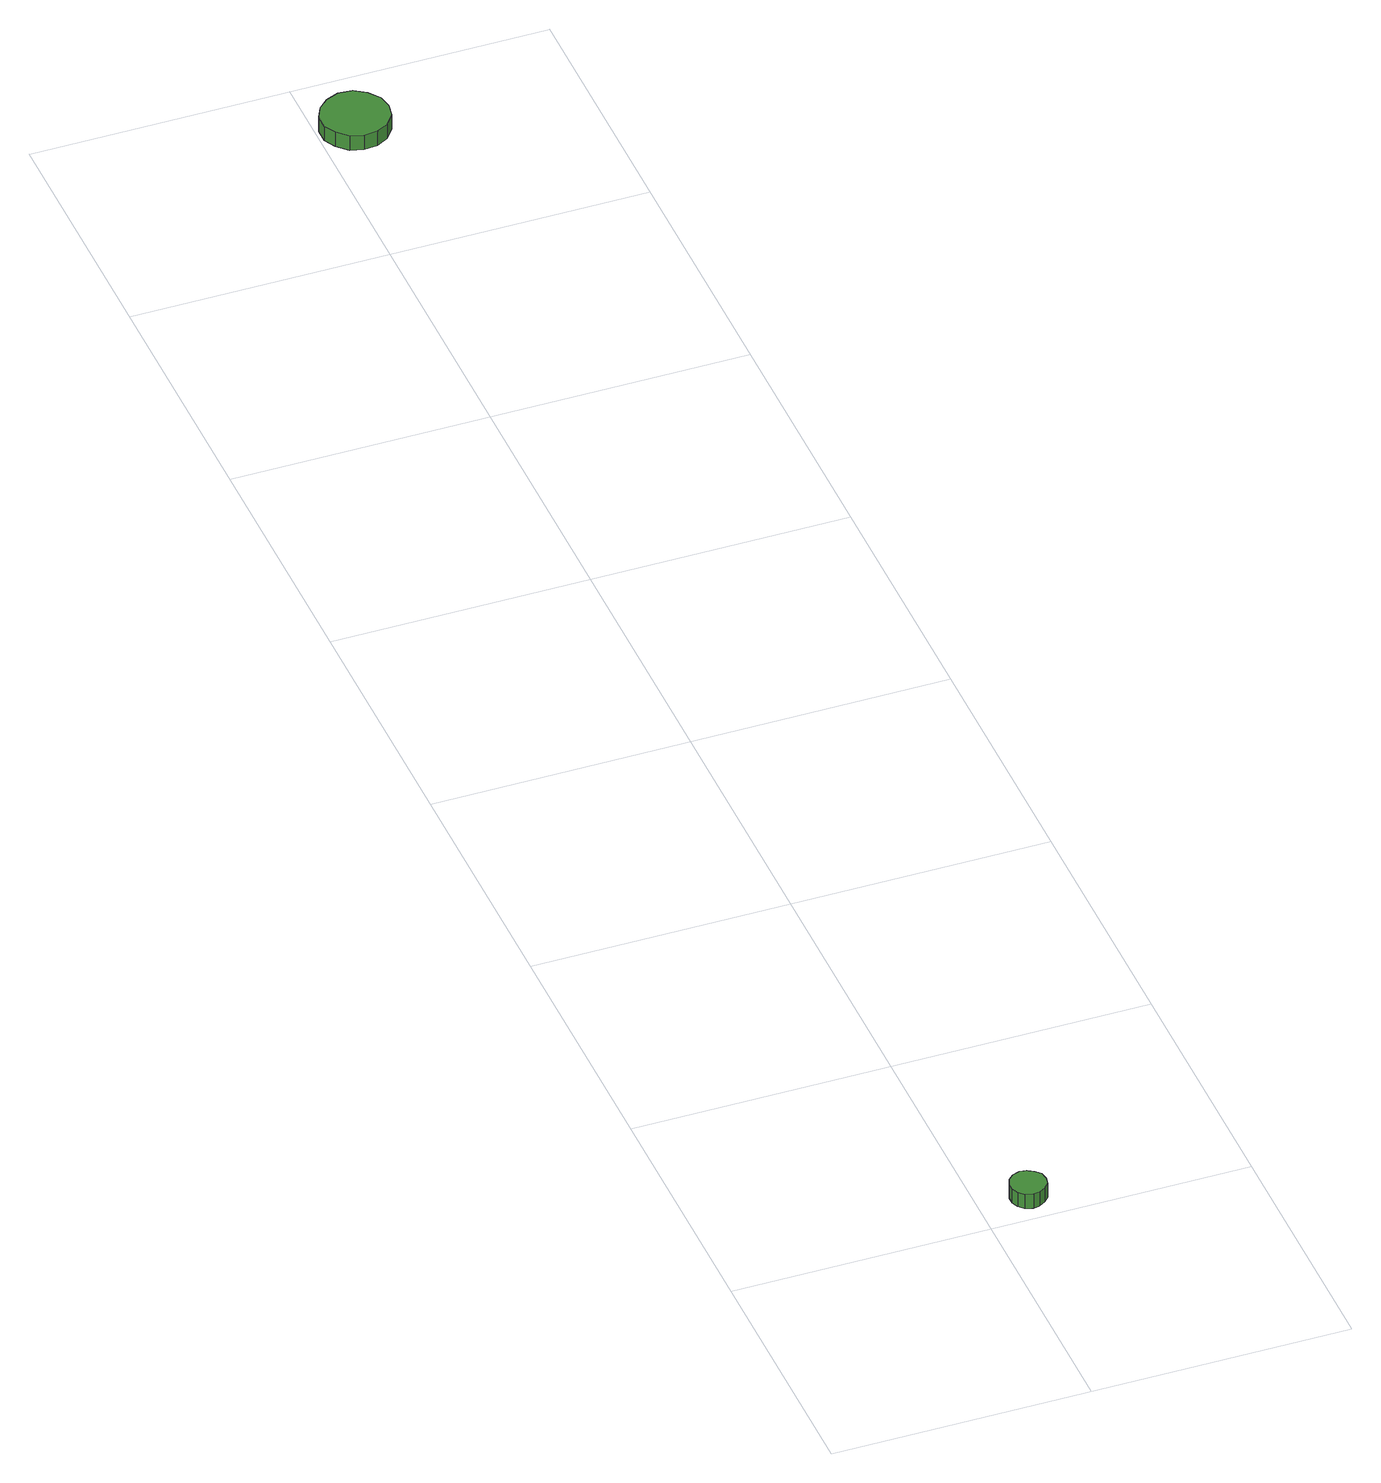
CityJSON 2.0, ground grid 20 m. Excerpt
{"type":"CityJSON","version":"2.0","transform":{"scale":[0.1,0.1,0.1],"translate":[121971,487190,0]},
"CityObjects":{
"tree1":{"type":"SolitaryVegetationObject","attributes":{"function":"something"},"geometry":[{"type":"MultiSurface","lod":"1","boundaries":[[[0,1,2,3,4,5,6,7,8,9,10,11,12,13,14]],[[15,16,17,18,19,20,21,22,23,24,25,26,27,28,29]],[[0,29,28,1]],[[1,28,27,2]],[[2,27,26,3]],[[3,26,25,4]],[[4,25,24,5]],[[5,24,23,6]],[[6,23,22,7]],[[7,22,21,8]],[[8,21,20,9]],[[9,20,19,10]],[[10,19,18,11]],[[11,18,17,12]],[[12,17,16,13]],[[13,16,15,14]],[[14,15,29,0]]]}]},
"tree2":{"type":"SolitaryVegetationObject","attributes":{"function":"something"},"geometry":[{"type":"MultiSurface","lod":"1","boundaries":[[[30,31,32,33,34,35,36,37,38,39,40,41,42,43,44]],[[45,46,47,48,49,50,51,52,53,54,55,56,57,58,59]],[[30,59,58,31]],[[31,58,57,32]],[[32,57,56,33]],[[33,56,55,34]],[[34,55,54,35]],[[35,54,53,36]],[[36,53,52,37]],[[37,52,51,38]],[[38,51,50,39]],[[39,50,49,40]],[[40,49,48,41]],[[41,48,47,42]],[[42,47,46,43]],[[43,46,45,44]],[[44,45,59,30]]]}]}
},
"vertices":[
[51,23,18],[50,29,18],[46,33,18],[41,36,18],[36,37,18],[30,35,18],[26,31,18],[24,26,18],[24,20,18],[26,15,18],[30,11,18],[36,9,18],[41,10,18],[46,13,18],[50,17,18],[50,17,5],[46,13,5],[41,10,5],[36,9,5],[30,11,5],[26,15,5],[24,20,5],[24,26,5],[26,31,5],[30,35,5],[36,37,5],[41,36,5],[46,33,5],[50,29,5],[51,23,5],
[55,1345,16],[53,1355,16],[46,1364,16],[37,1370,16],[26,1371,16],[16,1367,16],[8,1360,16],[3,1350,16],[3,1339,16],[8,1330,16],[16,1322,16],[26,1319,16],[37,1320,16],[46,1325,16],[53,1334,16],[53,1334,3],[46,1325,3],[37,1320,3],[26,1319,3],[16,1322,3],[8,1330,3],[3,1339,3],[3,1350,3],[8,1360,3],[16,1367,3],[26,1371,3],[37,1370,3],[46,1364,3],[53,1355,3],[55,1345,3]
]}
